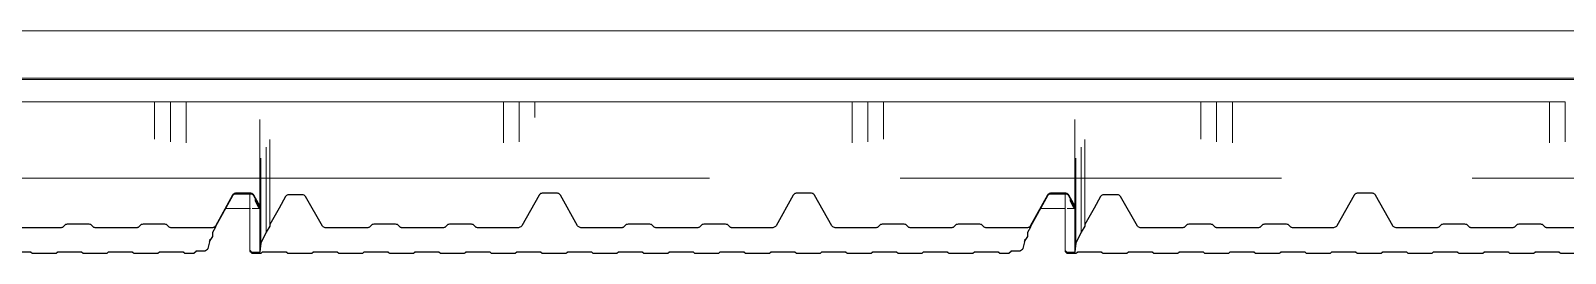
# Model space of a CAD drawing. Header units: metres. Extents: x -5.1 to 74.4, y -0.9 to 14.
# Drawn here: x 4.561 to 6.573, y 10.552 to 10.844 of the extents above; entities that cross this region are included whole.
import ezdxf

# ---------------------------------------------------------------- set-up
doc = ezdxf.new("R2010")
doc.units = ezdxf.units.M
doc.linetypes.add('Center', pattern=[2, 0.5, -0.25, 1, -0.25])
for name, color, linetype, lineweight in [('1', 7, 'Continuous', 18), ('A LARGUEROS', 7, 'Continuous', 9), ('A-NIVELES LINEA_', 7, 'Continuous', 18)]:
    doc.layers.add(name, color=color, linetype=linetype, lineweight=lineweight)

# ---------------------------------------------------------------- blocks, each defined once
blk = doc.blocks.new('MontenC-Calibre14-GMI 1 - MONTEN _C_ 10_ CAL14-1479441-CORTE TRANSVERSAL 1-1_')
at = {"layer": 'A LARGUEROS', "color": 8, "lineweight": 5, "true_color": 0x808080}
for p, q in [((4.849, 10.6105), (4.8163, 10.6105)), ((4.8602, 10.6105), (4.8511, 10.6105)), ((5.9175, 10.6105), (5.8849, 10.6105)), ((5.9288, 10.6105), (5.9197, 10.6105))]:
    blk.add_line(p, q, dxfattribs=at)
blk = doc.blocks.new('MOLDURA REMATE TECHUMBRE MURO - MOLDURA REMATE MURO-V2-CORTE TRANSVERSAL 1-1_')
at = {"layer": '1', "color": 9, "lineweight": 9, "true_color": 0xc0c0c0}
for p, q in [((4.3218, 10.7811), (4.3218, 10.8435)), ((4.3218, 10.8435), (7.3698, 10.8435)), ((7.3698, 10.8435), (7.3698, 10.7811)), ((4.3218, 10.7795), (4.3218, 10.7811)), ((4.3218, 10.7811), (7.3698, 10.7811)), ((4.3218, 10.75), (4.3218, 10.7795)), ((4.3218, 10.7795), (7.3698, 10.7795)), ((7.3698, 10.7811), (7.3698, 10.7795)), ((7.3698, 10.7795), (7.3698, 10.75))]:
    blk.add_line(p, q, dxfattribs=at)
blk = doc.blocks.new('PanelGlamet1_5Pulg - PanelGlamet1_5Pulg-V6-CORTE TRANSVERSAL 1-1_')
at = {"layer": '1', "color": 9, "lineweight": 5, "true_color": 0xc0c0c0}
for p, q in [((4.8612, 10.6137), (4.8612, 10.7251)), ((4.8613, 10.6131), (4.8613, 10.7271)), ((3.801, 10.6906), (3.801, 10.5791)), ((3.8056, 10.5891), (3.8056, 10.7006)), ((3.794, 10.5649), (3.794, 10.6764)), ((3.7797, 10.6297), (3.7797, 10.5543)), ((3.7926, 10.5533), (3.7926, 10.6137)), ((4.8552, 10.6207), (4.8552, 10.6232)), ((4.8559, 10.621), (4.8559, 10.6219)), ((4.8034, 10.5861), (4.8034, 10.5871)), ((4.7956, 10.5665), (4.7956, 10.5699))]:
    blk.add_line(p, q, dxfattribs=at)
at = {"layer": '1', "lineweight": 25}
for p, q in [((3.8264, 10.6259), (3.8178, 10.6108)), ((3.8484, 10.6282), (3.8304, 10.6282)), ((3.8749, 10.5871), (3.8524, 10.6259)), ((4.1587, 10.6279), (4.1361, 10.5877)), ((4.1727, 10.6302), (4.1627, 10.6302)), ((4.1827, 10.6302), (4.1727, 10.6302)), ((4.2093, 10.5877), (4.1867, 10.6279)), ((4.492, 10.6279), (4.4694, 10.5877)), ((4.506, 10.6302), (4.496, 10.6302)), ((4.516, 10.6302), (4.506, 10.6302)), ((4.5426, 10.5877), (4.52, 10.6279)), ((4.8253, 10.6278), (4.8028, 10.5872)), ((4.8033, 10.5869), (4.8258, 10.6275)), ((4.8393, 10.6302), (4.8293, 10.6302)), ((4.8293, 10.6296), (4.8393, 10.6296)), ((4.8493, 10.6302), (4.8393, 10.6302)), ((4.8393, 10.6296), (4.8493, 10.6296)), ((4.8528, 10.6275), (4.8606, 10.6135)), ((4.8612, 10.6137), (4.8533, 10.6278)), ((3.8178, 10.6108), (3.8056, 10.5891)), ((4.8559, 10.621), (4.8552, 10.6207)), ((4.8552, 10.6207), (4.8588, 10.6126)), ((4.8595, 10.6129), (4.8559, 10.621)), ((3.8056, 10.5871), (3.801, 10.5791)), ((3.8056, 10.5891), (3.8056, 10.5871)), ((3.9342, 10.5851), (3.8784, 10.5851)), ((3.9389, 10.5884), (3.9363, 10.586)), ((3.9707, 10.5896), (3.9421, 10.5896)), ((3.9765, 10.586), (3.9739, 10.5884)), ((4.0335, 10.5851), (3.9785, 10.5851)), ((4.0382, 10.5884), (4.0356, 10.586)), ((4.07, 10.5896), (4.0414, 10.5896)), ((4.0758, 10.586), (4.0732, 10.5884)), ((4.1317, 10.5851), (4.0778, 10.5851)), ((4.2675, 10.5851), (4.2137, 10.5851)), ((4.2722, 10.5884), (4.2696, 10.586)), ((4.304, 10.5896), (4.2754, 10.5896)), ((4.3098, 10.586), (4.3072, 10.5884)), ((4.3668, 10.5851), (4.3118, 10.5851)), ((4.3715, 10.5884), (4.3689, 10.586)), ((4.4033, 10.5896), (4.3747, 10.5896)), ((4.4091, 10.586), (4.4065, 10.5884)), ((4.465, 10.5851), (4.4111, 10.5851)), ((4.6008, 10.5851), (4.547, 10.5851)), ((4.6055, 10.5884), (4.6029, 10.586)), ((4.6373, 10.5896), (4.6087, 10.5896)), ((4.6431, 10.586), (4.6405, 10.5884)), ((4.7001, 10.5851), (4.6451, 10.5851)), ((4.7048, 10.5884), (4.7022, 10.586)), ((4.7366, 10.5896), (4.708, 10.5896)), ((4.7424, 10.586), (4.7398, 10.5884)), ((4.7993, 10.5851), (4.7444, 10.5851)), ((4.7994, 10.5791), (4.8034, 10.5861)), ((4.8034, 10.5861), (4.8033, 10.5869)), ((3.794, 10.5649), (3.7926, 10.5533)), ((3.801, 10.5791), (3.794, 10.5649)), ((4.7932, 10.5577), (4.7955, 10.5664)), ((4.7951, 10.567), (4.7994, 10.5734)), ((4.7994, 10.5734), (4.7994, 10.5791)), ((3.7798, 10.5539), (3.7818, 10.552)), ((3.7823, 10.5527), (3.7805, 10.5546)), ((3.7829, 10.5515), (3.7936, 10.5515)), ((3.7915, 10.5524), (3.7831, 10.5524)), ((3.7947, 10.552), (3.7959, 10.5531)), ((3.7967, 10.5535), (3.8269, 10.5535)), ((3.8277, 10.5531), (3.8289, 10.552)), ((3.83, 10.5515), (3.8602, 10.5515)), ((3.8613, 10.552), (3.8625, 10.5531)), ((3.8633, 10.5535), (3.8936, 10.5535)), ((3.8944, 10.5531), (3.8956, 10.552)), ((3.8967, 10.5515), (3.9269, 10.5515)), ((3.928, 10.552), (3.9292, 10.5531)), ((3.93, 10.5535), (3.9602, 10.5535)), ((3.9611, 10.5531), (3.9622, 10.552)), ((3.9633, 10.5515), (3.9936, 10.5515)), ((3.9947, 10.552), (3.9959, 10.5531)), ((3.9967, 10.5535), (4.0269, 10.5535)), ((4.0277, 10.5531), (4.0289, 10.552)), ((4.03, 10.5515), (4.0602, 10.5515)), ((4.0613, 10.552), (4.0625, 10.5531)), ((4.0633, 10.5535), (4.0936, 10.5535)), ((4.0944, 10.5531), (4.0956, 10.552)), ((4.0967, 10.5515), (4.1269, 10.5515)), ((4.128, 10.552), (4.1292, 10.5531)), ((4.13, 10.5535), (4.1602, 10.5535)), ((4.1611, 10.5531), (4.1622, 10.552)), ((4.1633, 10.5515), (4.1936, 10.5515)), ((4.1947, 10.552), (4.1959, 10.5531)), ((4.1967, 10.5535), (4.2269, 10.5535)), ((4.2277, 10.5531), (4.2289, 10.552)), ((4.23, 10.5515), (4.2602, 10.5515)), ((4.2613, 10.552), (4.2625, 10.5531)), ((4.2633, 10.5535), (4.2936, 10.5535)), ((4.2944, 10.5531), (4.2956, 10.552)), ((4.2967, 10.5515), (4.3269, 10.5515)), ((4.328, 10.552), (4.3292, 10.5531)), ((4.33, 10.5535), (4.3602, 10.5535)), ((4.3611, 10.5531), (4.3622, 10.552)), ((4.3633, 10.5515), (4.3936, 10.5515)), ((4.3947, 10.552), (4.3959, 10.5531)), ((4.3967, 10.5535), (4.4269, 10.5535)), ((4.4277, 10.5531), (4.4289, 10.552)), ((4.43, 10.5515), (4.4602, 10.5515)), ((4.4613, 10.552), (4.4625, 10.5531)), ((4.4633, 10.5535), (4.4936, 10.5535)), ((4.4944, 10.5531), (4.4956, 10.552)), ((4.4967, 10.5515), (4.5269, 10.5515)), ((4.528, 10.552), (4.5292, 10.5531)), ((4.53, 10.5535), (4.5602, 10.5535)), ((4.5611, 10.5531), (4.5622, 10.552)), ((4.5633, 10.5515), (4.5936, 10.5515)), ((4.5947, 10.552), (4.5959, 10.5531)), ((4.5967, 10.5535), (4.6269, 10.5535)), ((4.6277, 10.5531), (4.6289, 10.552)), ((4.63, 10.5515), (4.6602, 10.5515)), ((4.6613, 10.552), (4.6625, 10.5531)), ((4.6633, 10.5535), (4.6936, 10.5535)), ((4.6944, 10.5531), (4.6956, 10.552)), ((4.6967, 10.5515), (4.7269, 10.5515)), ((4.728, 10.552), (4.7292, 10.5531)), ((4.73, 10.5535), (4.7602, 10.5535)), ((4.7611, 10.5531), (4.7622, 10.552)), ((4.7633, 10.5515), (4.774, 10.5515)), ((4.7751, 10.552), (4.7776, 10.5544)), ((4.7784, 10.5548), (4.7889, 10.5548)), ((4.7897, 10.555), (4.7925, 10.5568))]:
    blk.add_line(p, q, dxfattribs=at)
at = {"layer": '1', "lineweight": 25, "flags": 128}
for points in [[(3.8304, 10.6282), (3.8294, 10.6281), (3.8285, 10.6278), (3.8277, 10.6273), (3.827, 10.6267), (3.8264, 10.6259)], [(3.8524, 10.6259), (3.8516, 10.6269), (3.8507, 10.6276), (3.8496, 10.628), (3.8484, 10.6282)], [(4.1627, 10.6302), (4.1617, 10.6301), (4.1608, 10.6298), (4.16, 10.6293), (4.1593, 10.6286), (4.1587, 10.6279)], [(4.1867, 10.6279), (4.1861, 10.6286), (4.1854, 10.6293), (4.1846, 10.6298), (4.1837, 10.6301), (4.1827, 10.6302)], [(4.496, 10.6302), (4.495, 10.6301), (4.4941, 10.6298), (4.4933, 10.6293), (4.4926, 10.6286), (4.492, 10.6279)], [(4.52, 10.6279), (4.5194, 10.6286), (4.5187, 10.6293), (4.5179, 10.6298), (4.517, 10.6301), (4.516, 10.6302)], [(4.8293, 10.6302), (4.8283, 10.6301), (4.8274, 10.6298), (4.8266, 10.6293), (4.8258, 10.6286), (4.8253, 10.6278)], [(4.8258, 10.6275), (4.8263, 10.6282), (4.8269, 10.6288), (4.8276, 10.6292), (4.8285, 10.6295), (4.8293, 10.6296)], [(4.8533, 10.6278), (4.8528, 10.6286), (4.852, 10.6293), (4.8512, 10.6298), (4.8503, 10.6301), (4.8493, 10.6302)], [(4.8493, 10.6296), (4.8501, 10.6295), (4.8509, 10.6292), (4.8517, 10.6288), (4.8523, 10.6282), (4.8528, 10.6275)], [(4.8588, 10.6126), (4.8589, 10.6123), (4.8592, 10.6121), (4.8594, 10.612), (4.8597, 10.6119), (4.86, 10.6118), (4.8603, 10.6119), (4.8606, 10.612), (4.8609, 10.6122), (4.8611, 10.6125), (4.8612, 10.6128), (4.8613, 10.6131), (4.8612, 10.6134), (4.8612, 10.6137)], [(4.8606, 10.6135), (4.8606, 10.6133), (4.8607, 10.6132), (4.8606, 10.613), (4.8606, 10.6129), (4.8605, 10.6128), (4.8604, 10.6127), (4.8603, 10.6126), (4.8601, 10.6126), (4.86, 10.6126), (4.8598, 10.6126), (4.8597, 10.6127), (4.8596, 10.6128), (4.8595, 10.6129)], [(3.8784, 10.5851), (3.8774, 10.5853), (3.8764, 10.5857), (3.8756, 10.5863), (3.8749, 10.5871)], [(3.9363, 10.586), (3.9357, 10.5855), (3.935, 10.5852), (3.9342, 10.5851)], [(3.9421, 10.5896), (3.9409, 10.5895), (3.9398, 10.5891), (3.9389, 10.5884)], [(3.9739, 10.5884), (3.973, 10.5891), (3.9719, 10.5895), (3.9707, 10.5896)], [(3.9785, 10.5851), (3.9778, 10.5852), (3.9771, 10.5855), (3.9765, 10.586)], [(4.0356, 10.586), (4.035, 10.5855), (4.0343, 10.5852), (4.0335, 10.5851)], [(4.0414, 10.5896), (4.0402, 10.5895), (4.0391, 10.5891), (4.0382, 10.5884)], [(4.0732, 10.5884), (4.0723, 10.5891), (4.0712, 10.5895), (4.07, 10.5896)], [(4.0778, 10.5851), (4.0771, 10.5852), (4.0764, 10.5855), (4.0758, 10.586)], [(4.1361, 10.5877), (4.1354, 10.5868), (4.1347, 10.5861), (4.1337, 10.5856), (4.1327, 10.5853), (4.1317, 10.5851)], [(4.2137, 10.5851), (4.2126, 10.5853), (4.2116, 10.5856), (4.2107, 10.5861), (4.21, 10.5868), (4.2093, 10.5877)], [(4.2696, 10.586), (4.269, 10.5855), (4.2683, 10.5852), (4.2675, 10.5851)], [(4.2754, 10.5896), (4.2742, 10.5895), (4.2731, 10.5891), (4.2722, 10.5884)], [(4.3072, 10.5884), (4.3063, 10.5891), (4.3052, 10.5895), (4.304, 10.5896)], [(4.3118, 10.5851), (4.3111, 10.5852), (4.3104, 10.5855), (4.3098, 10.586)], [(4.3689, 10.586), (4.3683, 10.5855), (4.3676, 10.5852), (4.3668, 10.5851)], [(4.3747, 10.5896), (4.3735, 10.5895), (4.3724, 10.5891), (4.3715, 10.5884)], [(4.4065, 10.5884), (4.4056, 10.5891), (4.4045, 10.5895), (4.4033, 10.5896)], [(4.4111, 10.5851), (4.4104, 10.5852), (4.4097, 10.5855), (4.4091, 10.586)], [(4.4694, 10.5877), (4.4687, 10.5868), (4.468, 10.5861), (4.467, 10.5856), (4.466, 10.5853), (4.465, 10.5851)], [(4.547, 10.5851), (4.5459, 10.5853), (4.5449, 10.5856), (4.544, 10.5861), (4.5433, 10.5868), (4.5426, 10.5877)], [(4.6029, 10.586), (4.6023, 10.5855), (4.6016, 10.5852), (4.6008, 10.5851)], [(4.6087, 10.5896), (4.6075, 10.5895), (4.6064, 10.5891), (4.6055, 10.5884)], [(4.6405, 10.5884), (4.6396, 10.5891), (4.6385, 10.5895), (4.6373, 10.5896)], [(4.6451, 10.5851), (4.6444, 10.5852), (4.6437, 10.5855), (4.6431, 10.586)], [(4.7022, 10.586), (4.7016, 10.5855), (4.7009, 10.5852), (4.7001, 10.5851)], [(4.708, 10.5896), (4.7068, 10.5895), (4.7057, 10.5891), (4.7048, 10.5884)], [(4.7398, 10.5884), (4.7389, 10.5891), (4.7378, 10.5895), (4.7366, 10.5896)], [(4.7444, 10.5851), (4.7437, 10.5852), (4.743, 10.5855), (4.7424, 10.586)], [(4.8028, 10.5872), (4.8023, 10.5865), (4.8017, 10.5859), (4.8009, 10.5855), (4.8001, 10.5852), (4.7993, 10.5851)], [(4.7955, 10.5664), (4.7956, 10.5665), (4.7956, 10.5666), (4.7955, 10.5667), (4.7955, 10.5668), (4.7954, 10.5669), (4.7953, 10.5669), (4.7952, 10.567), (4.7951, 10.567)], [(3.7805, 10.5546), (3.7804, 10.5546), (3.7803, 10.5547), (3.7802, 10.5547), (3.7801, 10.5547), (3.78, 10.5547), (3.7799, 10.5546), (3.7798, 10.5545), (3.7797, 10.5544), (3.7797, 10.5543), (3.7797, 10.5542), (3.7797, 10.5541), (3.7798, 10.554), (3.7798, 10.5539)], [(3.7818, 10.552), (3.782, 10.5518), (3.7823, 10.5516), (3.7826, 10.5515), (3.7829, 10.5515)], [(3.7831, 10.5524), (3.7829, 10.5524), (3.7827, 10.5525), (3.7825, 10.5526), (3.7823, 10.5527)], [(3.7926, 10.5533), (3.7925, 10.553), (3.7924, 10.5528), (3.7922, 10.5526), (3.792, 10.5525), (3.7917, 10.5524), (3.7915, 10.5524)], [(3.7936, 10.5515), (3.7939, 10.5515), (3.7942, 10.5516), (3.7944, 10.5518), (3.7947, 10.552)], [(3.7959, 10.5531), (3.796, 10.5533), (3.7962, 10.5534), (3.7965, 10.5535), (3.7967, 10.5535)], [(3.8269, 10.5535), (3.8271, 10.5535), (3.8274, 10.5534), (3.8275, 10.5533), (3.8277, 10.5531)], [(3.8289, 10.552), (3.8291, 10.5518), (3.8294, 10.5516), (3.8297, 10.5515), (3.83, 10.5515)], [(3.8602, 10.5515), (3.8605, 10.5515), (3.8608, 10.5516), (3.8611, 10.5518), (3.8613, 10.552)], [(3.8625, 10.5531), (3.8627, 10.5533), (3.8629, 10.5534), (3.8631, 10.5535), (3.8633, 10.5535)], [(3.8936, 10.5535), (3.8938, 10.5535), (3.894, 10.5534), (3.8942, 10.5533), (3.8944, 10.5531)], [(3.8956, 10.552), (3.8958, 10.5518), (3.8961, 10.5516), (3.8964, 10.5515), (3.8967, 10.5515)], [(3.9269, 10.5515), (3.9272, 10.5515), (3.9275, 10.5516), (3.9278, 10.5518), (3.928, 10.552)], [(3.9292, 10.5531), (3.9294, 10.5533), (3.9296, 10.5534), (3.9298, 10.5535), (3.93, 10.5535)], [(3.9602, 10.5535), (3.9605, 10.5535), (3.9607, 10.5534), (3.9609, 10.5533), (3.9611, 10.5531)], [(3.9622, 10.552), (3.9625, 10.5518), (3.9627, 10.5516), (3.963, 10.5515), (3.9633, 10.5515)], [(3.9936, 10.5515), (3.9939, 10.5515), (3.9942, 10.5516), (3.9944, 10.5518), (3.9947, 10.552)], [(3.9959, 10.5531), (3.996, 10.5533), (3.9962, 10.5534), (3.9965, 10.5535), (3.9967, 10.5535)], [(4.0269, 10.5535), (4.0271, 10.5535), (4.0274, 10.5534), (4.0275, 10.5533), (4.0277, 10.5531)], [(4.0289, 10.552), (4.0291, 10.5518), (4.0294, 10.5516), (4.0297, 10.5515), (4.03, 10.5515)], [(4.0602, 10.5515), (4.0605, 10.5515), (4.0608, 10.5516), (4.0611, 10.5518), (4.0613, 10.552)], [(4.0625, 10.5531), (4.0627, 10.5533), (4.0629, 10.5534), (4.0631, 10.5535), (4.0633, 10.5535)], [(4.0936, 10.5535), (4.0938, 10.5535), (4.094, 10.5534), (4.0942, 10.5533), (4.0944, 10.5531)], [(4.0956, 10.552), (4.0958, 10.5518), (4.0961, 10.5516), (4.0964, 10.5515), (4.0967, 10.5515)], [(4.1269, 10.5515), (4.1272, 10.5515), (4.1275, 10.5516), (4.1278, 10.5518), (4.128, 10.552)], [(4.1292, 10.5531), (4.1294, 10.5533), (4.1296, 10.5534), (4.1298, 10.5535), (4.13, 10.5535)], [(4.1602, 10.5535), (4.1605, 10.5535), (4.1607, 10.5534), (4.1609, 10.5533), (4.1611, 10.5531)], [(4.1622, 10.552), (4.1625, 10.5518), (4.1627, 10.5516), (4.163, 10.5515), (4.1633, 10.5515)], [(4.1936, 10.5515), (4.1939, 10.5515), (4.1942, 10.5516), (4.1944, 10.5518), (4.1947, 10.552)], [(4.1959, 10.5531), (4.196, 10.5533), (4.1962, 10.5534), (4.1965, 10.5535), (4.1967, 10.5535)], [(4.2269, 10.5535), (4.2271, 10.5535), (4.2273, 10.5534), (4.2275, 10.5533), (4.2277, 10.5531)], [(4.2289, 10.552), (4.2291, 10.5518), (4.2294, 10.5516), (4.2297, 10.5515), (4.23, 10.5515)], [(4.2602, 10.5515), (4.2605, 10.5515), (4.2608, 10.5516), (4.2611, 10.5518), (4.2613, 10.552)], [(4.2625, 10.5531), (4.2627, 10.5533), (4.2629, 10.5534), (4.2631, 10.5535), (4.2633, 10.5535)], [(4.2936, 10.5535), (4.2938, 10.5535), (4.294, 10.5534), (4.2942, 10.5533), (4.2944, 10.5531)], [(4.2956, 10.552), (4.2958, 10.5518), (4.2961, 10.5516), (4.2964, 10.5515), (4.2967, 10.5515)], [(4.3269, 10.5515), (4.3272, 10.5515), (4.3275, 10.5516), (4.3278, 10.5518), (4.328, 10.552)], [(4.3292, 10.5531), (4.3294, 10.5533), (4.3296, 10.5534), (4.3298, 10.5535), (4.33, 10.5535)], [(4.3602, 10.5535), (4.3605, 10.5535), (4.3607, 10.5534), (4.3609, 10.5533), (4.3611, 10.5531)], [(4.3622, 10.552), (4.3625, 10.5518), (4.3627, 10.5516), (4.363, 10.5515), (4.3633, 10.5515)], [(4.3936, 10.5515), (4.3939, 10.5515), (4.3942, 10.5516), (4.3944, 10.5518), (4.3947, 10.552)], [(4.3959, 10.5531), (4.396, 10.5533), (4.3962, 10.5534), (4.3965, 10.5535), (4.3967, 10.5535)], [(4.4269, 10.5535), (4.4271, 10.5535), (4.4273, 10.5534), (4.4275, 10.5533), (4.4277, 10.5531)], [(4.4289, 10.552), (4.4291, 10.5518), (4.4294, 10.5516), (4.4297, 10.5515), (4.43, 10.5515)], [(4.4602, 10.5515), (4.4605, 10.5515), (4.4608, 10.5516), (4.4611, 10.5518), (4.4613, 10.552)], [(4.4625, 10.5531), (4.4627, 10.5533), (4.4629, 10.5534), (4.4631, 10.5535), (4.4633, 10.5535)], [(4.4936, 10.5535), (4.4938, 10.5535), (4.494, 10.5534), (4.4942, 10.5533), (4.4944, 10.5531)], [(4.4956, 10.552), (4.4958, 10.5518), (4.4961, 10.5516), (4.4964, 10.5515), (4.4967, 10.5515)], [(4.5269, 10.5515), (4.5272, 10.5515), (4.5275, 10.5516), (4.5278, 10.5518), (4.528, 10.552)], [(4.5292, 10.5531), (4.5294, 10.5533), (4.5296, 10.5534), (4.5298, 10.5535), (4.53, 10.5535)], [(4.5602, 10.5535), (4.5605, 10.5535), (4.5607, 10.5534), (4.5609, 10.5533), (4.5611, 10.5531)], [(4.5622, 10.552), (4.5625, 10.5518), (4.5627, 10.5516), (4.563, 10.5515), (4.5633, 10.5515)], [(4.5936, 10.5515), (4.5939, 10.5515), (4.5942, 10.5516), (4.5944, 10.5518), (4.5947, 10.552)], [(4.5959, 10.5531), (4.596, 10.5533), (4.5962, 10.5534), (4.5965, 10.5535), (4.5967, 10.5535)], [(4.6269, 10.5535), (4.6271, 10.5535), (4.6273, 10.5534), (4.6275, 10.5533), (4.6277, 10.5531)], [(4.6289, 10.552), (4.6291, 10.5518), (4.6294, 10.5516), (4.6297, 10.5515), (4.63, 10.5515)], [(4.6602, 10.5515), (4.6605, 10.5515), (4.6608, 10.5516), (4.6611, 10.5518), (4.6613, 10.552)], [(4.6625, 10.5531), (4.6627, 10.5533), (4.6629, 10.5534), (4.6631, 10.5535), (4.6633, 10.5535)], [(4.6936, 10.5535), (4.6938, 10.5535), (4.694, 10.5534), (4.6942, 10.5533), (4.6944, 10.5531)], [(4.6956, 10.552), (4.6958, 10.5518), (4.6961, 10.5516), (4.6964, 10.5515), (4.6967, 10.5515)], [(4.7269, 10.5515), (4.7272, 10.5515), (4.7275, 10.5516), (4.7278, 10.5518), (4.728, 10.552)], [(4.7292, 10.5531), (4.7294, 10.5533), (4.7296, 10.5534), (4.7298, 10.5535), (4.73, 10.5535)], [(4.7602, 10.5535), (4.7605, 10.5535), (4.7607, 10.5534), (4.7609, 10.5533), (4.7611, 10.5531)], [(4.7622, 10.552), (4.7625, 10.5518), (4.7627, 10.5516), (4.763, 10.5515), (4.7633, 10.5515)], [(4.774, 10.5515), (4.7743, 10.5515), (4.7746, 10.5516), (4.7749, 10.5518), (4.7751, 10.552)], [(4.7776, 10.5544), (4.7778, 10.5546), (4.778, 10.5547), (4.7782, 10.5547), (4.7784, 10.5548)], [(4.7889, 10.5548), (4.7892, 10.5548), (4.7895, 10.5549), (4.7897, 10.555)], [(4.7925, 10.5568), (4.7928, 10.557), (4.7931, 10.5574), (4.7932, 10.5577)]]:
    blk.add_lwpolyline(points, dxfattribs=at)

msp = doc.modelspace()

# ---------------------------------------------------------------- linework, layer by layer
at = {"layer": '1', "color": 254, "lineweight": 5, "true_color": 0xe5e5e5}
for p, q in [((4.3074, 10.75), (4.7232, 10.75)), ((4.7232, 10.75), (4.7439, 10.75)), ((4.7232, 10.75), (4.7232, 10.7011)), ((4.7439, 10.75), (4.7646, 10.75)), ((4.7439, 10.6978), (4.7439, 10.75)), ((4.7439, 10.75), (4.7439, 10.6978)), ((4.7646, 10.75), (5.1804, 10.75)), ((4.7646, 10.75), (4.7646, 10.6966)), ((5.1804, 10.75), (5.2011, 10.75)), ((5.1804, 10.75), (5.1804, 10.6966)), ((5.2011, 10.75), (5.2218, 10.75)), ((5.2011, 10.6978), (5.2011, 10.75)), ((5.2011, 10.75), (5.2011, 10.6978)), ((5.2218, 10.75), (5.6376, 10.75)), ((5.2218, 10.75), (5.2218, 10.7297)), ((5.6376, 10.75), (5.6583, 10.75)), ((5.6376, 10.75), (5.6376, 10.6966)), ((5.6583, 10.75), (5.679, 10.75)), ((5.6583, 10.6977), (5.6583, 10.75)), ((5.6583, 10.75), (5.6583, 10.6977)), ((5.679, 10.75), (6.0948, 10.75)), ((5.679, 10.75), (5.679, 10.7011)), ((6.0948, 10.75), (6.1155, 10.75)), ((6.0948, 10.75), (6.0948, 10.7011)), ((6.1155, 10.75), (6.1362, 10.75)), ((6.1155, 10.6977), (6.1155, 10.75)), ((6.1155, 10.75), (6.1155, 10.6977)), ((6.1362, 10.75), (6.552, 10.75)), ((6.1362, 10.75), (6.1362, 10.6966)), ((6.552, 10.75), (6.5727, 10.75)), ((6.552, 10.75), (6.552, 10.6966)), ((6.5727, 10.75), (6.5727, 10.6977))]:
    msp.add_line(p, q, dxfattribs=at)
at = {"layer": 'A-NIVELES LINEA_', "linetype": 'Center'}
msp.add_line((-4.2993, 10.65), (10.0219, 10.65), dxfattribs=at)

# ---------------------------------------------------------------- block references
at = {"layer": '1', "color": 9, "lineweight": 9, "true_color": 0xc0c0c0}
msp.add_blockref('MOLDURA REMATE TECHUMBRE MURO - MOLDURA REMATE MURO-V2-CORTE TRANSVERSAL 1-1_', (0, 0), dxfattribs=at)
at = {"layer": '1', "color": 9, "lineweight": 5, "true_color": 0xc0c0c0}
for p in [(0, 0), (1.0685, 0), (2.1371, 0)]:
    msp.add_blockref('PanelGlamet1_5Pulg - PanelGlamet1_5Pulg-V6-CORTE TRANSVERSAL 1-1_', p, dxfattribs=at)
at = {"layer": 'A LARGUEROS', "color": 8, "lineweight": 5, "true_color": 0x808080}
msp.add_blockref('MontenC-Calibre14-GMI 1 - MONTEN _C_ 10_ CAL14-1479441-CORTE TRANSVERSAL 1-1_', (0, 0), dxfattribs=at)

doc.saveas('drawing.dxf')
